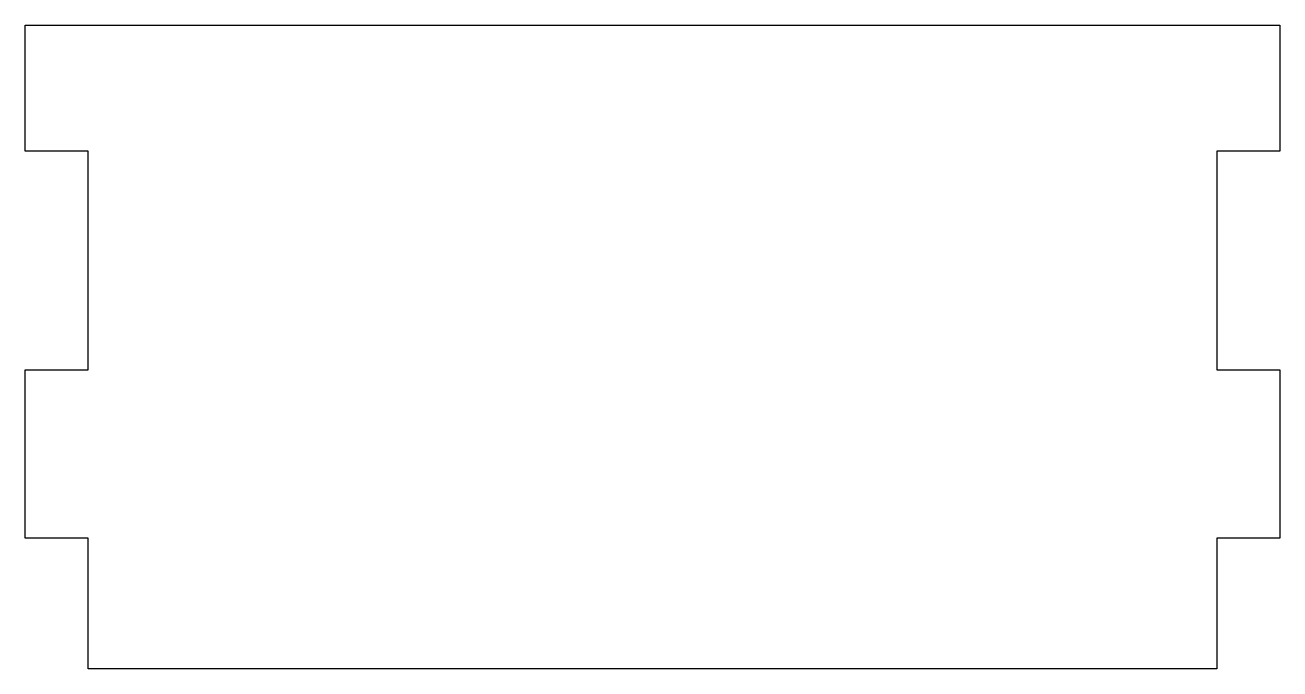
# Model space of a CAD drawing. Header units: millimetres. Extents: x -85.2 to -25.6, y 45.4 to 76.
import ezdxf

# ---------------------------------------------------------------- set-up
doc = ezdxf.new("R2010")
doc.units = ezdxf.units.MM
doc.layers.get('0').update_dxf_attribs({"linetype": 'CONTINUOUS'})

msp = doc.modelspace()

# ---------------------------------------------------------------- linework, layer by layer
msp.add_lwpolyline([(-82.2, 45.401), (-82.2, 51.621), (-85.2, 51.621), (-85.2, 59.621), (-82.2, 59.621), (-82.2, 70), (-85.2, 70), (-85.2, 76), (-25.6, 76), (-25.6, 70), (-28.6, 70), (-28.6, 59.621), (-25.6, 59.621), (-25.6, 51.621), (-28.6, 51.621), (-28.6, 45.401)], close=True)

doc.saveas('drawing.dxf')
